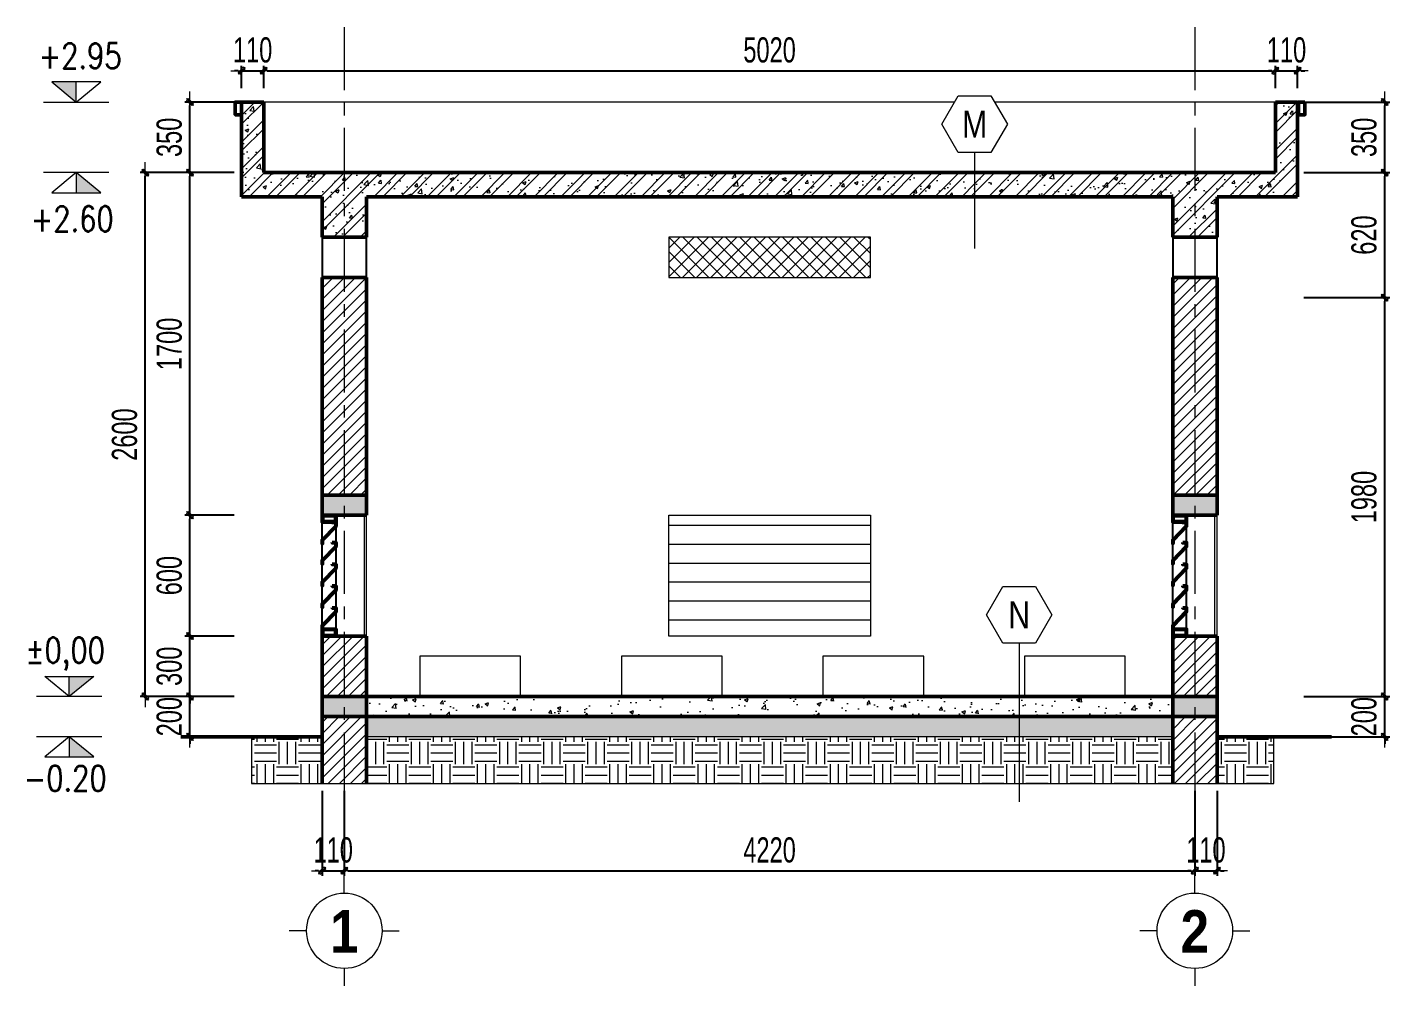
# Model space of a CAD drawing. Header units: millimetres. Extents: x 54880 to 178058, y 52937 to 130733.
# Drawn here: x 156952 to 163712, y 112197 to 116954 of the extents above; entities that cross this region are included whole.
import ezdxf
from ezdxf.enums import TextEntityAlignment as Align

# ---------------------------------------------------------------- set-up
doc = ezdxf.new("R2010")
doc.units = ezdxf.units.MM
doc.header["$LTSCALE"] = 250
doc.header["$MEASUREMENT"] = 0
doc.header["$PDMODE"] = 32
doc.linetypes.add('ACAD_ISO07W100', pattern=[3, 0, -3])
doc.linetypes.add('CENTER', pattern=[2, 1.25, -0.25, 0.25, -0.25])
doc.layers.get('Defpoints').update_dxf_attribs({"color": 1})
for name, color, linetype, lineweight in [('A-WIPEOUT', 254, 'ACAD_ISO07W100', 0), ('cat1', 30, 'Continuous', 50), ('hatch1', 136, 'Continuous', 9), ('hatch1 @ 1', 136, 'Continuous', 9), ('KICHTHUOC', 8, 'Continuous', 20), ('LC Dim', 8, 'Continuous', 18), ('LC Hatch', 252, 'Continuous', 9), ('LC ISO', 153, 'Continuous', 13), ('LC Net manh', 239, 'Continuous', 5), ('LC Net thay', 7, 'Continuous', 25), ('LC Text1', 3, 'Continuous', 20), ('LC Text2', 7, 'Continuous', 25), ('manh1', 67, 'Continuous', 13), ('manh2', 155, 'Continuous', 9), ('Text', 7, 'Continuous', 20), ('thay', 9, 'Continuous', 20), ('thay1', 63, 'Continuous', 20), ('TRUC', 251, 'CENTER', 5)]:
    doc.layers.add(name, color=color, linetype=linetype, lineweight=lineweight)
doc.styles.add('General text 2', font='arial.ttf')
doc.styles.add('HOATBIF', font='hoatbif.shx', dxfattribs={"width": 0.7})
doc.styles.add('LC 1', font='')
doc.styles.add('T1', font='Vnsimli.shx', dxfattribs={"width": 0.8})
doc.styles.get('LC 1').set_extended_font_data('.VnAvantH', bold=True)
doc.dimstyles.new('1-100(1-50)', dxfattribs={"dimscale": 50, "dimtxt": 2.5, "dimasz": 0.35, "dimexe": 0.5, "dimexo": 0, "dimgap": 0.8, "dimtad": 1, "dimdec": 0, "dimzin": 0, "dimdsep": 46, "dimtxsty": 'HOATBIF', "dimblk1": 'DOT', "dimblk2": 'DOT', "dimsah": 1, "dimcen": -1, "dimdle": 1, "dimclrd": 256, "dimclre": 256, "dimclrt": 4, "dimadec": 3, "dimazin": 2, "dimtfac": 0.333333, "dimtdec": 0, "dimtix": 1, "dimtmove": 2, "dimatfit": 3, "dimldrblk": 'DOT', "dimfxl": 1, "dimtvp": 0.833333, "dimtolj": 1, "dimtzin": 0, "dimarcsym": 0})
pattern_1 = [(0, (37001.25, 44076.91), (109.375, 109.375), [109.375, -109.375]), (0, (37001.25, 44117.93), (109.375, 109.375), [109.375, -109.375]), (0, (37001.25, 44158.94), (109.375, 109.375), [109.375, -109.375]), (90, (37014.92, 44172.62), (-109.375, 109.375), [109.375, -109.375]), (90, (37055.93, 44172.62), (-109.375, 109.375), [109.375, -109.375]), (90, (37096.95, 44172.62), (-109.375, 109.375), [109.375, -109.375])]
pattern_2 = [(50, (0, 0), (179.31505, -15.68803), [18.75, -206.25]), (355, (0, 0), (-34.68783, 188.04803), [15, -165]), (100.4514, (14.94, -1.3), (144.62735, 172.35989), [15.93505, -175.28553]), (46.1842, (0, 50), (266.81026, -41.37975), [28.125, -309.375]), (96.6356, (22.23, 46.55), (233.66568, 243.52947), [23.90257, -262.92825]), (351.1842, (0, 50), (233.6655, 243.52965), [22.5, -247.5]), (21, (25, 37.5), (149.22676, -100.65472), [18.75, -206.25]), (326, (25, 37.5), (60.82883, 181.28751), [15, -165]), (71.4514, (37.44, 29.11), (210.05566, 80.63262), [15.93505, -175.28553]), (37.5, (0, 0), (3.039964, 83.223463), [0, -163, 0, -167.5, 0, -165.625]), (7.5, (0, 0), (65.767384, 98.602928), [0, -95.5, 0, -159.25, 0, -63.125]), (327.5, (-55.75, 0), (133.45561, -5.638718), [0, -62.5, 0, -195, 0, -258.75]), (317.5, (-80.75, 0), (145.79654, 25.026246), [0, -81.25, 0, -129.5, 0, -183.75]), (45, (0, 0), (-66.29126, 66.29126), []), (45, (44.19, 0), (-66.29126, 66.29126), [])]

# ---------------------------------------------------------------- blocks, each defined once
blk = doc.blocks.new('DOT')
at = {"layer": 'LC Dim'}
blk.add_line((-3, 0), (3, 0), dxfattribs=at)
at = {"layer": 'LC Dim', "color": 4}
blk.add_line((-1, -1), (1, 1), dxfattribs=at)
blk.add_lwpolyline([(0.5, 1), (-1, -0.5), (-0.5, -1), (1, 0.5)], close=True, dxfattribs=at)
blk = doc.blocks.new('*D329')
at = {"layer": 'Defpoints', "color": 0, "transparency": 16777216}
for p in [(157759.5, 113632.7), (157979.5, 113632.7, 0), (157979.5, 113432.7, 0)]:
    blk.add_point(p, dxfattribs=at)
at = {"layer": 'LC Dim', "lineweight": -2, "transparency": 16777216}
for p, q in [((157759.5, 113650.2), (157759.5, 113667.7)), ((157979.5, 113632.7), (157734.5, 113632.7)), ((157759.5, 113432.7), (157759.5, 113632.7)), ((157979.5, 113432.7), (157734.5, 113432.7)), ((157759.5, 113415.2), (157759.5, 113397.7))]:
    blk.add_line(p, q, dxfattribs=at)
at = {"layer": 'LC Dim', "lineweight": -2, "transparency": 16777216, "xscale": 17.5, "yscale": 17.5, "zscale": 17.5}
for p, rotation in [((157759.5, 113632.7), 270), ((157759.5, 113432.7), 90)]:
    blk.add_blockref('DOT', p, dxfattribs=dict(at, rotation=rotation))
at = {"layer": 'LC Dim', "color": 4, "transparency": 16777216, "insert": (157657, 113532.7), "char_height": 125, "attachment_point": 5, "rotation": 90, "style": 'HOATBIF'}
blk.add_mtext('\\A1;200', dxfattribs=at)
blk = doc.blocks.new('_Dot')
at = {"color": 0, "linetype": 'ByBlock', "lineweight": -2}
blk.add_line((-0.5, 0), (-1, 0), dxfattribs=at)
at = {"color": 0, "linetype": 'ByBlock', "const_width": 0.5}
blk.add_lwpolyline([(-0.25, 0, 1), (0.25, 0, 1)], format="xyb", close=True, dxfattribs=at)
blk = doc.blocks.new('*D330')
at = {"layer": 'Defpoints', "color": 0, "transparency": 16777216}
for p in [(157759.5, 114532.7), (157979.5, 114532.7, 0), (157979.5, 113932.7, 0)]:
    blk.add_point(p, dxfattribs=at)
at = {"layer": 'LC Dim', "lineweight": -2, "transparency": 16777216}
for p, q in [((157979.5, 114532.7), (157734.5, 114532.7)), ((157759.5, 113950.2), (157759.5, 114515.2)), ((157979.5, 113932.7), (157734.5, 113932.7))]:
    blk.add_line(p, q, dxfattribs=at)
at = {"layer": 'LC Dim', "lineweight": -2, "transparency": 16777216, "xscale": 17.5, "yscale": 17.5, "zscale": 17.5}
for p, rotation in [((157759.5, 114532.7), 90), ((157759.5, 113932.7), 270)]:
    blk.add_blockref('DOT', p, dxfattribs=dict(at, rotation=rotation))
at = {"layer": 'LC Dim', "color": 4, "transparency": 16777216, "insert": (157657, 114232.7), "char_height": 125, "attachment_point": 5, "rotation": 90, "style": 'HOATBIF'}
blk.add_mtext('\\A1;600', dxfattribs=at)
blk = doc.blocks.new('*D331')
at = {"layer": 'Defpoints', "color": 0, "transparency": 16777216}
for p in [(157759.5, 116232.7), (157979.5, 116232.7, 0), (157979.5, 114532.7, 0)]:
    blk.add_point(p, dxfattribs=at)
at = {"layer": 'LC Dim', "lineweight": -2, "transparency": 16777216}
for p, q in [((157979.5, 116232.7), (157734.5, 116232.7)), ((157759.5, 114550.2), (157759.5, 116215.2)), ((157979.5, 114532.7), (157734.5, 114532.7))]:
    blk.add_line(p, q, dxfattribs=at)
at = {"layer": 'LC Dim', "lineweight": -2, "transparency": 16777216, "xscale": 17.5, "yscale": 17.5, "zscale": 17.5}
for p, rotation in [((157759.5, 116232.7), 90), ((157759.5, 114532.7), 270)]:
    blk.add_blockref('DOT', p, dxfattribs=dict(at, rotation=rotation))
at = {"layer": 'LC Dim', "color": 4, "transparency": 16777216, "insert": (157657, 115382.7), "char_height": 125, "attachment_point": 5, "rotation": 90, "style": 'HOATBIF'}
blk.add_mtext('\\A1;1700', dxfattribs=at)
blk = doc.blocks.new('*D332')
at = {"layer": 'Defpoints', "color": 0, "transparency": 16777216}
for p in [(157759.5, 116582.7), (157979.5, 116582.7, 0), (157979.5, 116232.7, 0)]:
    blk.add_point(p, dxfattribs=at)
at = {"layer": 'LC Dim', "lineweight": -2, "transparency": 16777216}
for p, q in [((157979.5, 116582.7), (157734.5, 116582.7)), ((157759.5, 116250.2), (157759.5, 116565.2)), ((157979.5, 116232.7), (157734.5, 116232.7))]:
    blk.add_line(p, q, dxfattribs=at)
at = {"layer": 'LC Dim', "lineweight": -2, "transparency": 16777216, "xscale": 17.5, "yscale": 17.5, "zscale": 17.5}
for p, rotation in [((157759.5, 116582.7), 90), ((157759.5, 116232.7), 270)]:
    blk.add_blockref('DOT', p, dxfattribs=dict(at, rotation=rotation))
at = {"layer": 'LC Dim', "color": 4, "transparency": 16777216, "insert": (157657, 116407.7), "char_height": 125, "attachment_point": 5, "rotation": 90, "style": 'HOATBIF'}
blk.add_mtext('\\A1;350', dxfattribs=at)
blk = doc.blocks.new('*D333')
at = {"layer": 'Defpoints', "color": 0, "transparency": 16777216}
for p in [(163285.4, 113632.7, 0), (163687.5, 113632.7), (163285.4, 113432.7, 0)]:
    blk.add_point(p, dxfattribs=at)
at = {"layer": 'LC Dim', "lineweight": -2, "transparency": 16777216}
for p, q in [((163687.5, 113650.2), (163687.5, 113667.7)), ((163285.4, 113632.7), (163712.5, 113632.7)), ((163687.5, 113432.7), (163687.5, 113632.7)), ((163285.4, 113432.7), (163712.5, 113432.7)), ((163687.5, 113415.2), (163687.5, 113397.7))]:
    blk.add_line(p, q, dxfattribs=at)
at = {"layer": 'LC Dim', "lineweight": -2, "transparency": 16777216, "xscale": 17.5, "yscale": 17.5, "zscale": 17.5}
for p, rotation in [((163687.5, 113632.7), 270), ((163687.5, 113432.7), 90)]:
    blk.add_blockref('DOT', p, dxfattribs=dict(at, rotation=rotation))
at = {"layer": 'LC Dim', "color": 4, "transparency": 16777216, "insert": (163585, 113532.7), "char_height": 125, "attachment_point": 5, "rotation": 90, "style": 'HOATBIF'}
blk.add_mtext('\\A1;200', dxfattribs=at)
blk = doc.blocks.new('*D334')
at = {"layer": 'Defpoints', "color": 0, "transparency": 16777216}
for p in [(163285.4, 115612.7, 0), (163687.5, 115612.7), (163285.4, 113632.7, 0)]:
    blk.add_point(p, dxfattribs=at)
at = {"layer": 'LC Dim', "lineweight": -2, "transparency": 16777216}
for p, q in [((163285.4, 115612.7), (163712.5, 115612.7)), ((163687.5, 113650.2), (163687.5, 115595.2)), ((163285.4, 113632.7), (163712.5, 113632.7))]:
    blk.add_line(p, q, dxfattribs=at)
at = {"layer": 'LC Dim', "lineweight": -2, "transparency": 16777216, "xscale": 17.5, "yscale": 17.5, "zscale": 17.5}
for p, rotation in [((163687.5, 115612.7), 90), ((163687.5, 113632.7), 270)]:
    blk.add_blockref('DOT', p, dxfattribs=dict(at, rotation=rotation))
at = {"layer": 'LC Dim', "color": 4, "transparency": 16777216, "insert": (163585, 114622.7), "char_height": 125, "attachment_point": 5, "rotation": 90, "style": 'HOATBIF'}
blk.add_mtext('\\A1;1980', dxfattribs=at)
blk = doc.blocks.new('*D335')
at = {"layer": 'Defpoints', "color": 0, "transparency": 16777216}
for p in [(163285.4, 116232.7, 0), (163687.5, 116232.7), (163285.4, 115612.7, 0)]:
    blk.add_point(p, dxfattribs=at)
at = {"layer": 'LC Dim', "lineweight": -2, "transparency": 16777216}
for p, q in [((163285.4, 116232.7), (163712.5, 116232.7)), ((163687.5, 115630.2), (163687.5, 116215.2)), ((163285.4, 115612.7), (163712.5, 115612.7))]:
    blk.add_line(p, q, dxfattribs=at)
at = {"layer": 'LC Dim', "lineweight": -2, "transparency": 16777216, "xscale": 17.5, "yscale": 17.5, "zscale": 17.5}
for p, rotation in [((163687.5, 116232.7), 90), ((163687.5, 115612.7), 270)]:
    blk.add_blockref('DOT', p, dxfattribs=dict(at, rotation=rotation))
at = {"layer": 'LC Dim', "color": 4, "transparency": 16777216, "insert": (163585, 115922.7), "char_height": 125, "attachment_point": 5, "rotation": 90, "style": 'HOATBIF'}
blk.add_mtext('\\A1;620', dxfattribs=at)
blk = doc.blocks.new('*D336')
at = {"layer": 'Defpoints', "color": 0, "transparency": 16777216}
for p in [(163285.4, 116582.7, 0), (163687.5, 116582.7), (163285.4, 116232.7, 0)]:
    blk.add_point(p, dxfattribs=at)
at = {"layer": 'LC Dim', "lineweight": -2, "transparency": 16777216}
for p, q in [((163285.4, 116582.7), (163712.5, 116582.7)), ((163687.5, 116250.2), (163687.5, 116565.2)), ((163285.4, 116232.7), (163712.5, 116232.7))]:
    blk.add_line(p, q, dxfattribs=at)
at = {"layer": 'LC Dim', "lineweight": -2, "transparency": 16777216, "xscale": 17.5, "yscale": 17.5, "zscale": 17.5}
for p, rotation in [((163687.5, 116582.7), 90), ((163687.5, 116232.7), 270)]:
    blk.add_blockref('DOT', p, dxfattribs=dict(at, rotation=rotation))
at = {"layer": 'LC Dim', "color": 4, "transparency": 16777216, "insert": (163585, 116407.7), "char_height": 125, "attachment_point": 5, "rotation": 90, "style": 'HOATBIF'}
blk.add_mtext('\\A1;350', dxfattribs=at)
blk = doc.blocks.new('*D337')
at = {"layer": 'Defpoints', "color": 0, "transparency": 16777216}
for p in [(158125.4, 116738.5), (158015.4, 116652.3, 0), (158125.4, 116652.3, 0)]:
    blk.add_point(p, dxfattribs=at)
at = {"layer": 'LC Dim', "lineweight": -2, "transparency": 16777216}
for p, q in [((158015.4, 116652.3), (158015.4, 116763.5)), ((158125.4, 116652.3), (158125.4, 116763.5)), ((157997.9, 116738.5), (157980.4, 116738.5)), ((158015.4, 116738.5), (158125.4, 116738.5)), ((158142.9, 116738.5), (158160.4, 116738.5))]:
    blk.add_line(p, q, dxfattribs=at)
at = {"layer": 'LC Dim', "lineweight": -2, "transparency": 16777216, "xscale": 17.5, "yscale": 17.5, "zscale": 17.5}
blk.add_blockref('DOT', (158015.4, 116738.5), dxfattribs=at)
at = {"layer": 'LC Dim', "lineweight": -2, "transparency": 16777216, "xscale": 17.5, "yscale": 17.5, "zscale": 17.5, "rotation": 180}
blk.add_blockref('DOT', (158125.4, 116738.5), dxfattribs=at)
at = {"layer": 'LC Dim', "color": 4, "transparency": 16777216, "insert": (158070.4, 116841), "char_height": 125, "attachment_point": 5, "style": 'HOATBIF'}
blk.add_mtext('\\A1;110', dxfattribs=at)
blk = doc.blocks.new('*D338')
at = {"layer": 'Defpoints', "color": 0, "transparency": 16777216}
for p in [(163145.4, 116738.5), (158125.4, 116652.3, 0), (163145.4, 116652.3, 0)]:
    blk.add_point(p, dxfattribs=at)
at = {"layer": 'LC Dim', "lineweight": -2, "transparency": 16777216}
for p, q in [((158125.4, 116652.3), (158125.4, 116763.5)), ((163145.4, 116652.3), (163145.4, 116763.5)), ((158142.9, 116738.5), (163127.9, 116738.5))]:
    blk.add_line(p, q, dxfattribs=at)
at = {"layer": 'LC Dim', "lineweight": -2, "transparency": 16777216, "xscale": 17.5, "yscale": 17.5, "zscale": 17.5, "rotation": 180}
blk.add_blockref('DOT', (158125.4, 116738.5), dxfattribs=at)
at = {"layer": 'LC Dim', "lineweight": -2, "transparency": 16777216, "xscale": 17.5, "yscale": 17.5, "zscale": 17.5}
blk.add_blockref('DOT', (163145.4, 116738.5), dxfattribs=at)
at = {"layer": 'LC Dim', "color": 4, "transparency": 16777216, "insert": (160635.4, 116841), "char_height": 125, "attachment_point": 5, "style": 'HOATBIF'}
blk.add_mtext('\\A1;5020', dxfattribs=at)
blk = doc.blocks.new('*D339')
at = {"layer": 'Defpoints', "color": 0, "transparency": 16777216}
for p in [(163255.4, 116738.5), (163145.4, 116652.3, 0), (163255.4, 116652.3, 0)]:
    blk.add_point(p, dxfattribs=at)
at = {"layer": 'LC Dim', "lineweight": -2, "transparency": 16777216}
for p, q in [((163145.4, 116652.3), (163145.4, 116763.5)), ((163255.4, 116652.3), (163255.4, 116763.5)), ((163127.9, 116738.5), (163110.4, 116738.5)), ((163145.4, 116738.5), (163255.4, 116738.5)), ((163272.9, 116738.5), (163290.4, 116738.5))]:
    blk.add_line(p, q, dxfattribs=at)
at = {"layer": 'LC Dim', "lineweight": -2, "transparency": 16777216, "xscale": 17.5, "yscale": 17.5, "zscale": 17.5}
blk.add_blockref('DOT', (163145.4, 116738.5), dxfattribs=at)
at = {"layer": 'LC Dim', "lineweight": -2, "transparency": 16777216, "xscale": 17.5, "yscale": 17.5, "zscale": 17.5, "rotation": 180}
blk.add_blockref('DOT', (163255.4, 116738.5), dxfattribs=at)
at = {"layer": 'LC Dim', "color": 4, "transparency": 16777216, "insert": (163200.4, 116841), "char_height": 125, "attachment_point": 5, "style": 'HOATBIF'}
blk.add_mtext('\\A1;110', dxfattribs=at)
blk = doc.blocks.new('*D340')
at = {"layer": 'Defpoints', "color": 0, "transparency": 16777216}
for p in [(158415.4, 113164.5), (158525.4, 113164.5), (158525.4, 112768)]:
    blk.add_point(p, dxfattribs=at)
at = {"layer": 'LC Dim', "lineweight": -2, "transparency": 16777216}
for p, q in [((158415.4, 113164.5), (158415.4, 112743)), ((158525.4, 113164.5), (158525.4, 112743)), ((158397.9, 112768), (158380.4, 112768)), ((158415.4, 112768), (158525.4, 112768)), ((158542.9, 112768), (158560.4, 112768))]:
    blk.add_line(p, q, dxfattribs=at)
at = {"layer": 'LC Dim', "lineweight": -2, "transparency": 16777216, "xscale": 17.5, "yscale": 17.5, "zscale": 17.5}
blk.add_blockref('DOT', (158415.4, 112768), dxfattribs=at)
at = {"layer": 'LC Dim', "lineweight": -2, "transparency": 16777216, "xscale": 17.5, "yscale": 17.5, "zscale": 17.5, "rotation": 180}
blk.add_blockref('DOT', (158525.4, 112768), dxfattribs=at)
at = {"layer": 'LC Dim', "color": 4, "transparency": 16777216, "insert": (158470.4, 112870.5), "char_height": 125, "attachment_point": 5, "style": 'HOATBIF'}
blk.add_mtext('\\A1;110', dxfattribs=at)
blk = doc.blocks.new('*D341')
at = {"layer": 'Defpoints', "color": 0, "transparency": 16777216}
for p in [(158525.4, 113164.5), (162745.4, 113164.5), (162745.4, 112768)]:
    blk.add_point(p, dxfattribs=at)
at = {"layer": 'LC Dim', "lineweight": -2, "transparency": 16777216}
for p, q in [((158525.4, 113164.5), (158525.4, 112743)), ((162745.4, 113164.5), (162745.4, 112743)), ((158542.9, 112768), (162727.9, 112768))]:
    blk.add_line(p, q, dxfattribs=at)
at = {"layer": 'LC Dim', "lineweight": -2, "transparency": 16777216, "xscale": 17.5, "yscale": 17.5, "zscale": 17.5, "rotation": 180}
blk.add_blockref('DOT', (158525.4, 112768), dxfattribs=at)
at = {"layer": 'LC Dim', "lineweight": -2, "transparency": 16777216, "xscale": 17.5, "yscale": 17.5, "zscale": 17.5}
blk.add_blockref('DOT', (162745.4, 112768), dxfattribs=at)
at = {"layer": 'LC Dim', "color": 4, "transparency": 16777216, "insert": (160635.4, 112870.5), "char_height": 125, "attachment_point": 5, "style": 'HOATBIF'}
blk.add_mtext('\\A1;4220', dxfattribs=at)
blk = doc.blocks.new('*D342')
at = {"layer": 'Defpoints', "color": 0, "transparency": 16777216}
for p in [(162745.4, 113164.5), (162855.4, 113164.5), (162855.4, 112768)]:
    blk.add_point(p, dxfattribs=at)
at = {"layer": 'LC Dim', "lineweight": -2, "transparency": 16777216}
for p, q in [((162745.4, 113164.5), (162745.4, 112743)), ((162855.4, 113164.5), (162855.4, 112743)), ((162727.9, 112768), (162710.4, 112768)), ((162745.4, 112768), (162855.4, 112768)), ((162872.9, 112768), (162890.4, 112768))]:
    blk.add_line(p, q, dxfattribs=at)
at = {"layer": 'LC Dim', "lineweight": -2, "transparency": 16777216, "xscale": 17.5, "yscale": 17.5, "zscale": 17.5}
blk.add_blockref('DOT', (162745.4, 112768), dxfattribs=at)
at = {"layer": 'LC Dim', "lineweight": -2, "transparency": 16777216, "xscale": 17.5, "yscale": 17.5, "zscale": 17.5, "rotation": 180}
blk.add_blockref('DOT', (162855.4, 112768), dxfattribs=at)
at = {"layer": 'LC Dim', "color": 4, "transparency": 16777216, "insert": (162800.4, 112870.5), "char_height": 125, "attachment_point": 5, "style": 'HOATBIF'}
blk.add_mtext('\\A1;110', dxfattribs=at)
blk = doc.blocks.new('*D343')
at = {"layer": 'Defpoints', "color": 0, "transparency": 16777216}
for p in [(157537.6, 116232.7), (157979.5, 116232.7, 0), (157979.5, 113632.7, 0)]:
    blk.add_point(p, dxfattribs=at)
at = {"layer": 'LC Dim', "lineweight": -2, "transparency": 16777216}
for p, q in [((157979.5, 116232.7), (157512.6, 116232.7)), ((157537.6, 113650.2), (157537.6, 116215.2)), ((157979.5, 113632.7), (157512.6, 113632.7))]:
    blk.add_line(p, q, dxfattribs=at)
at = {"layer": 'LC Dim', "lineweight": -2, "transparency": 16777216, "xscale": 17.5, "yscale": 17.5, "zscale": 17.5}
for p, rotation in [((157537.6, 116232.7), 90), ((157537.6, 113632.7), 270)]:
    blk.add_blockref('DOT', p, dxfattribs=dict(at, rotation=rotation))
at = {"layer": 'LC Dim', "color": 4, "transparency": 16777216, "insert": (157435.1, 114932.7), "char_height": 125, "attachment_point": 5, "rotation": 90, "style": 'HOATBIF'}
blk.add_mtext('\\A1;2600', dxfattribs=at)
blk = doc.blocks.new('*D328')
at = {"layer": 'Defpoints', "color": 0, "transparency": 16777216}
for p in [(157759.5, 113932.7), (157979.5, 113932.7), (157979.5, 113632.7)]:
    blk.add_point(p, dxfattribs=at)
at = {"layer": 'LC Dim', "lineweight": -2, "transparency": 16777216}
for p, q in [((157979.5, 113932.7), (157734.5, 113932.7)), ((157759.5, 113950.2), (157759.5, 113967.7)), ((157759.5, 113632.7), (157759.5, 113932.7)), ((157979.5, 113632.7), (157734.5, 113632.7)), ((157759.5, 113615.2), (157759.5, 113597.7))]:
    blk.add_line(p, q, dxfattribs=at)
at = {"layer": 'LC Dim', "lineweight": -2, "transparency": 16777216, "xscale": 17.5, "yscale": 17.5, "zscale": 17.5}
for p, rotation in [((157759.5, 113932.7), 270), ((157759.5, 113632.7), 90)]:
    blk.add_blockref('DOT', p, dxfattribs=dict(at, rotation=rotation))
at = {"layer": 'LC Dim', "color": 4, "transparency": 16777216, "insert": (157657, 113782.7), "char_height": 125, "attachment_point": 5, "rotation": 90, "style": 'HOATBIF'}
blk.add_mtext('\\A1;300', dxfattribs=at)
blk = doc.blocks.new('TTRUC')
at = {"layer": 'LC ISO'}
for p, q in [((0, 6.95), (0, 10.13)), ((-6.95, 0), (-10.13, 0)), ((6.95, 0), (10.13, 0)), ((0, -6.95), (0, -10.13))]:
    blk.add_line(p, q, dxfattribs=at)
at = {"layer": 'LC Net manh'}
blk.add_circle((0, 0), 6.95, dxfattribs=at)
blk = doc.blocks.new('Caodo1')
at = {"layer": 'LC Text1'}
blk.add_hatch(color=4, dxfattribs=at).paths.add_polyline_path([(0, 200), (0, 0), (243, 200)])
at = {"layer": 'LC Text1', "color": 4}
for p, q in [((0, 0), (0, 200)), ((324, 0), (-324, 0))]:
    blk.add_line(p, q, dxfattribs=at)
blk.add_lwpolyline([(-243, 200), (243, 200), (0, 0), (0, 0)], close=True, dxfattribs=at)
at = {"layer": 'LC Text1', "color": 4, "style": 'T1', "width": 0.8}
blk.add_attdef('%%P0,00', text='', height=250, dxfattribs=at).set_placement((-39, 460), align=Align.MIDDLE_CENTER)
blk = doc.blocks.new('*U193')
at = {"layer": 'A-WIPEOUT'}
blk.add_lwpolyline([(-2.13, -3.68), (2.12, -3.68), (4.25, 0), (2.12, 3.68), (-2.13, 3.68), (-4.25, 0)], close=True, dxfattribs=at)
at = {"layer": 'LC Text1', "style": 'General text 2', "width": 0.8, "flags": 8}
blk.add_attdef('SYMBOL', text='', height=3.5, dxfattribs=at).set_placement((0, 0), align=Align.MIDDLE_CENTER)
blk.add_wipeout([(-4.25, 0), (-2.13, 3.68), (2.12, 3.68), (4.25, 0), (2.12, -3.68), (-2.13, -3.68)]).dxf.layer = 'A-WIPEOUT'
blk.add_lwpolyline([(-4.25, 0), (-2.13, 3.68), (2.12, 3.68), (4.25, 0), (2.12, -3.68), (-2.13, -3.68)], close=True)
blk = doc.blocks.new('*U194')
at = {"layer": 'A-WIPEOUT'}
blk.add_lwpolyline([(-2.13, -3.68), (2.12, -3.68), (4.25, 0), (2.12, 3.68), (-2.13, 3.68), (-4.25, 0)], close=True, dxfattribs=at)
at = {"layer": 'LC Text1', "style": 'General text 2', "width": 0.8, "flags": 8}
blk.add_attdef('SYMBOL', text='', height=3.5, dxfattribs=at).set_placement((0, 0), align=Align.MIDDLE_CENTER)
blk.add_wipeout([(-4.25, 0), (-2.13, 3.68), (2.12, 3.68), (4.25, 0), (2.12, -3.68), (-2.13, -3.68)]).dxf.layer = 'A-WIPEOUT'
blk.add_lwpolyline([(-4.25, 0), (-2.13, 3.68), (2.12, 3.68), (4.25, 0), (2.12, -3.68), (-2.13, -3.68)], close=True)

msp = doc.modelspace()

# ---------------------------------------------------------------- hatches: boundary and pattern name
at = {"layer": 'hatch1', "ltscale": 2}
h = msp.add_hatch(dxfattribs=at)
h.set_pattern_fill('BTCT', color=256, scale=25)
h.set_pattern_definition(pattern_2)
h.paths.add_polyline_path([(161652.9, 116232.7), (158125.4, 116232.7), (158125.4, 116582.7), (158015.4, 116582.7), (158015.4, 116520.2), (158015.4, 116232.7), (158015.4, 116112.7), (158415.4, 116112.7), (158415.4, 115912.7), (158635.4, 115912.7), (158635.4, 116112.7), (161652.9, 116112.7)])
h = msp.add_hatch(dxfattribs=at)
h.set_pattern_fill('BTCT', color=256, scale=25)
h.set_pattern_definition(pattern_2)
h.paths.add_polyline_path([(163255.4, 116232.7), (163255.4, 116582.7), (163145.4, 116582.7), (163145.4, 116232.7), (161652.9, 116232.7), (161652.9, 116112.7), (162635.4, 116112.7), (162635.4, 115912.7), (162855.4, 115912.7), (162855.4, 116112.7), (163255.4, 116112.7)])
at = {"layer": 'hatch1'}
h = msp.add_hatch(dxfattribs=at)
h.set_pattern_fill('ANSI37', color=256, scale=400, style=0)
h.set_pattern_definition([(45, (-3195448.01, -17157.464), (-35.35533906, 35.35533906), []), (135, (-3195448.01, -17157.464), (-35.35533906, -35.35533906), [])])
h.paths.add_polyline_path([(161135.4, 115912.7), (160135.4, 115912.7), (160135.4, 115712.7), (161135.4, 115712.7)])
at = {"layer": 'hatch1', "ltscale": 2}
h = msp.add_hatch(dxfattribs=at)
h.set_pattern_fill('BTCT', color=256, scale=25)
h.set_pattern_definition([(50, (37001.25, 44076.91), (179.31505, -15.68803), [18.75, -206.25]), (355, (37001.25, 44076.91), (-34.68783, 188.04803), [15, -165]), (100.4514, (37016.19, 44075.6), (144.62735, 172.35989), [15.93505, -175.28553]), (46.1842, (37001.25, 44126.91), (266.81026, -41.37975), [28.125, -309.375]), (96.6356, (37023.48, 44123.46), (233.66568, 243.52947), [23.90257, -262.92825]), (351.1842, (37001.25, 44126.9), (233.6655, 243.52965), [22.5, -247.5]), (21, (37026.25, 44114.41), (149.22676, -100.65472), [18.75, -206.25]), (326, (37026.25, 44114.41), (60.82883, 181.2875), [15, -165]), (71.4514, (37038.68, 44106.02), (210.05566, 80.63262), [15.93505, -175.28553]), (37.5, (37001.25, 44076.91), (3.039964, 83.223463), [0, -163, 0, -167.5, 0, -165.625]), (7.5, (37001.25, 44076.91), (65.767384, 98.60293), [0, -95.5, 0, -159.25, 0, -63.125]), (327.5, (36945.5, 44076.91), (133.45561, -5.638718), [0, -62.5, 0, -195, 0, -258.75]), (317.5, (36920.5, 44076.91), (145.79654, 25.02625), [0, -81.25, 0, -129.5, 0, -183.75]), (45, (37001.25, 44076.91), (-66.29126, 66.29126), []), (45, (37045.44, 44076.91), (-66.29126, 66.29126), [])])
h.paths.add_polyline_path([(158635.4, 114632.7), (158415.4, 114632.7), (158415.4, 114532.7), (158484.8, 114532.7), (158635.4, 114532.7)])
h.paths.add_polyline_path([(158635.4, 113632.7), (158415.4, 113632.7), (158415.4, 113532.7), (158635.4, 113532.7)])
h.paths.add_polyline_path([(162855.4, 114632.7), (162635.4, 114632.7), (162635.4, 114532.7), (162704.8, 114532.7), (162855.4, 114532.7)])
h.paths.add_polyline_path([(162855.4, 113632.7), (162635.4, 113632.7), (162635.4, 113532.7), (162855.4, 113532.7)])
at = {"layer": 'hatch1'}
h = msp.add_hatch(dxfattribs=at)
h.set_pattern_fill('AR-CONC', color=256, scale=25)
h.set_pattern_definition([(50, (-3193190.51, -17358.46), (179.3150457, -15.688034), [18.75, -206.25]), (355, (-3193190.51, -17358.46), (-34.687833, 188.048033), [15, -165]), (100.4514, (-3193175.57, -17359.77), (144.627345, 172.3598855), [15.9350475, -175.285528]), (46.1842, (-3193190.51, -17308.46), (266.810262, -41.379754), [28.125, -309.375]), (96.6356, (-3193168.28, -17311.9), (233.665676, 243.529468), [23.902572, -262.92825]), (351.1842, (-3193190.5, -17308.46), (233.665486, 243.52965), [22.5, -247.5]), (21, (-3193165.51, -17320.96), (149.226763, -100.6547227), [18.75, -206.25]), (326, (-3193165.51, -17320.96), (60.828833, 181.287511), [15, -165]), (71.4514, (-3193153.08, -17329.35), (210.055657, 80.632624), [15.9350475, -175.285528]), (37.5, (-3193190.51, -17358.464), (3.0399638, 83.2234635), [0, -163, 0, -167.5, 0, -165.625]), (7.5, (-3193190.51, -17358.46), (65.7673844, 98.602928), [0, -95.5, 0, -159.25, 0, -63.125]), (327.5, (-3193246.26, -17358.464), (133.455609, -5.638718), [0, -62.5, 0, -195, 0, -258.75]), (317.5, (-3193271.26, -17358.46), (145.7965423, 25.0262456), [0, -81.25, 0, -129.5, 0, -183.75])])
h.paths.add_polyline_path([(162635.4, 113632.7), (158635.4, 113632.7), (158635.4, 113532.7), (162635.4, 113532.7)])
at = {"layer": 'hatch1 @ 1', "ltscale": 2}
h = msp.add_hatch(dxfattribs=at)
h.set_pattern_fill('ANSI31', color=256, scale=312.5, style=0)
h.paths.add_polyline_path([(158635.4, 115712.7), (158415.4, 115712.7), (158415.4, 114632.7), (158635.4, 114632.7)])
h.paths.add_polyline_path([(158415.4, 113632.7), (158635.4, 113632.7), (158635.4, 113932.7), (158415.4, 113932.7)])
h.paths.add_polyline_path([(158415.4, 113201.7), (158635.4, 113201.7), (158635.4, 113532.7), (158415.4, 113532.7)])
h.paths.add_polyline_path([(162635.4, 113201.7), (162855.4, 113201.7), (162855.4, 113532.7), (162635.4, 113532.7)])
h.paths.add_polyline_path([(162855.4, 113932.7), (162635.4, 113932.7), (162635.4, 113632.7), (162855.4, 113632.7)])
h.paths.add_polyline_path([(162635.4, 114632.7), (162855.4, 114632.7), (162855.4, 115712.7), (162635.4, 115712.7)])
at = {"layer": 'hatch1 @ 1'}
h = msp.add_hatch(dxfattribs=at)
h.set_pattern_fill('AR-SAND', color=256, scale=25)
h.set_pattern_definition([(37.5, (-3193190.512, -17358.464), (-1.57483395, 48.17059423), [0, -38, 0, -42.5, 0, -40.625]), (7.5, (-3193190.51, -17358.464), (44.2444176, 70.5536516), [0, -20.5, 0, -34.25, 0, -13.125]), (327.5, (-3193221.26, -17358.464), (77.85354654, 0.14147634), [0, -12.5, 0, -45, 0, -58.75]), (317.5, (-3193221.26, -17358.464), (75.1531651, 21.9418891), [0, -6.25, 0, -29.5, 0, -33.75])])
h.paths.add_polyline_path([(158635.4, 113432.7), (162635.4, 113432.7), (162635.4, 113532.7), (158635.4, 113532.7)])
at = {"layer": 'LC Hatch'}
h = msp.add_hatch(dxfattribs=at)
h.set_pattern_fill('ANSI31', color=256, scale=750, angle=135, style=0)
h.set_pattern_definition([(180, (320575.04, 82982.715), (-7e-15, -93.75), [])])
h.paths.add_polyline_path([(161135.4, 114532.7), (160135.4, 114532.7), (160135.4, 113932.7), (161135.4, 113932.7)])
at = {"layer": 'LC Hatch', "ltscale": 2}
h = msp.add_hatch(dxfattribs=at)
h.set_pattern_fill('EARTH', color=256, scale=437.5)
h.set_pattern_definition(pattern_1)
h.paths.add_polyline_path([(158415.4, 113432.7), (158064.4, 113432.7), (158064.4, 113201.7), (158415.4, 113201.7)])
h = msp.add_hatch(dxfattribs=at)
h.set_pattern_fill('EARTH', color=256, scale=437.5)
h.set_pattern_definition(pattern_1)
h.paths.add_polyline_path([(162635.4, 113201.7), (162635.4, 113432.7), (158635.4, 113432.7), (158635.4, 113201.7)])
h = msp.add_hatch(dxfattribs=at)
h.set_pattern_fill('EARTH', color=256, scale=437.5)
h.set_pattern_definition(pattern_1)
h.paths.add_polyline_path([(162855.4, 113432.7), (162855.4, 113201.7), (163137.5, 113201.7), (163137.5, 113432.7)])

# ---------------------------------------------------------------- linework, layer by layer
at = {"layer": 'cat1'}
for p, q in [((158015.4, 116582.7), (158015.4, 116232.7)), ((158125.4, 116582.7), (158015.4, 116582.7)), ((158125.4, 116582.7), (158125.4, 116232.7)), ((163145.4, 116582.7), (163145.4, 116232.7)), ((163145.4, 116582.7), (163255.4, 116582.7)), ((163255.4, 116582.7), (163255.4, 116232.7)), ((158015.4, 116112.7), (158015.4, 116232.7)), ((163145.4, 116232.7), (158125.4, 116232.7)), ((163255.4, 116112.7), (163255.4, 116232.7)), ((158415.4, 116112.7), (158015.4, 116112.7)), ((158415.4, 116112.7), (158415.4, 115912.7)), ((158635.4, 116112.7), (158635.4, 115912.7)), ((162635.4, 116112.7), (158635.4, 116112.7)), ((162635.4, 116112.7), (162635.4, 115912.7)), ((163255.4, 116112.7), (162855.4, 116112.7)), ((162855.4, 115912.7), (162855.4, 116112.7)), ((158635.4, 115912.7), (158415.4, 115912.7)), ((162855.4, 115912.7), (162635.4, 115912.7)), ((158415.4, 115712.7), (158415.4, 114532.7)), ((158635.4, 115712.7), (158415.4, 115712.7)), ((158635.4, 115712.7), (158635.4, 114532.7)), ((162635.4, 115712.7), (162635.4, 114532.7)), ((162855.4, 115712.7), (162635.4, 115712.7)), ((162855.4, 115712.7), (162855.4, 114532.7)), ((158635.4, 114632.7), (158415.4, 114632.7)), ((162855.4, 114632.7), (162635.4, 114632.7)), ((158635.4, 114532.7), (158415.4, 114532.7)), ((162855.4, 114532.7), (162635.4, 114532.7)), ((158635.4, 113932.7), (158415.4, 113932.7)), ((158415.4, 113932.7), (158415.4, 113201.7)), ((158635.4, 113932.7), (158635.4, 113201.7)), ((162635.4, 113967.4), (162635.4, 113201.7)), ((162855.4, 113932.7), (162635.4, 113932.7)), ((162855.4, 113932.7), (162855.4, 113201.7)), ((162855.4, 113632.7), (158415.4, 113632.7)), ((162855.4, 113532.7), (158415.4, 113532.7)), ((158415.4, 113432.7), (157713.4, 113432.7)), ((163423.5, 113432.7), (162855.4, 113432.7))]:
    msp.add_line(p, q, dxfattribs=at)
at = {"layer": 'cat1', "ltscale": 2, "elevation": 0}
for points in [[(158015.4, 116582.7), (157984.2, 116582.7), (157984.2, 116520.2), (158015.4, 116520.2), (158015.4, 116582.7)], [(163291.4, 116582.7), (163260.1, 116582.7), (163260.1, 116520.2), (163291.4, 116520.2), (163291.4, 116582.7)]]:
    msp.add_lwpolyline(points, dxfattribs=at)
at = {"layer": 'cat1', "elevation": 0}
for points in [[(158415.4, 114532.7), (158415.4, 114498.1), (158484.8, 114498.1), (158484.8, 114532.7)], [(158418, 114530.1), (158418, 114500.7), (158482.2, 114500.7), (158482.2, 114530.1)], [(162635.4, 114532.7), (162635.4, 114498.1), (162704.8, 114498.1), (162704.8, 114532.7)], [(162638, 114530.1), (162638, 114500.7), (162702.2, 114500.7), (162702.2, 114530.1)], [(158465.4, 114498.1), (158484.8, 114498.1), (158484.8, 114477.8), (158417.5, 114408.5), (158417.5, 114392), (158415.4, 114392), (158415.4, 114409.3), (158482.7, 114478.7), (158482.7, 114496), (158465.4, 114496)], [(162685.4, 114498.1), (162704.8, 114498.1), (162704.8, 114477.8), (162637.5, 114408.5), (162637.5, 114392), (162635.4, 114392), (162635.4, 114409.3), (162702.7, 114478.7), (162702.7, 114496), (162685.4, 114496)], [(158465.4, 114397.2), (158484.8, 114397.2), (158484.8, 114376.9), (158417.5, 114307.6), (158417.5, 114291.1), (158415.4, 114291.1), (158415.4, 114308.5), (158482.7, 114377.8), (158482.7, 114395.1), (158465.4, 114395.1)], [(162685.4, 114397.2), (162704.8, 114397.2), (162704.8, 114376.9), (162637.5, 114307.6), (162637.5, 114291.1), (162635.4, 114291.1), (162635.4, 114308.5), (162702.7, 114377.8), (162702.7, 114395.1), (162685.4, 114395.1)], [(158465.4, 114289.3), (158484.8, 114289.3), (158484.8, 114269), (158417.5, 114199.7), (158417.5, 114183.2), (158415.4, 114183.2), (158415.4, 114200.6), (158482.7, 114269.9), (158482.7, 114287.2), (158465.4, 114287.2)], [(162685.4, 114289.3), (162704.8, 114289.3), (162704.8, 114269), (162637.5, 114199.7), (162637.5, 114183.2), (162635.4, 114183.2), (162635.4, 114200.6), (162702.7, 114269.9), (162702.7, 114287.2), (162685.4, 114287.2)], [(158465.4, 114181.4), (158484.8, 114181.4), (158484.8, 114161.1), (158417.5, 114091.8), (158417.5, 114075.3), (158415.4, 114075.3), (158415.4, 114092.6), (158482.7, 114162), (158482.7, 114179.3), (158465.4, 114179.3)], [(162685.4, 114181.4), (162704.8, 114181.4), (162704.8, 114161.1), (162637.5, 114091.8), (162637.5, 114075.3), (162635.4, 114075.3), (162635.4, 114092.6), (162702.7, 114162), (162702.7, 114179.3), (162685.4, 114179.3)], [(158465.4, 114073.5), (158484.8, 114073.5), (158484.8, 114053.2), (158417.5, 113983.9), (158417.5, 113967.4), (158415.4, 113967.4), (158415.4, 113984.7), (158482.7, 114054.1), (158482.7, 114071.4), (158465.4, 114071.4)], [(162685.4, 114073.5), (162704.8, 114073.5), (162704.8, 114053.2), (162637.5, 113983.9), (162637.5, 113967.4), (162635.4, 113967.4), (162635.4, 113984.7), (162702.7, 114054.1), (162702.7, 114071.4), (162685.4, 114071.4)], [(158415.4, 113967.4), (158415.4, 113932.7), (158484.8, 113932.7), (158484.8, 113967.4)], [(158418, 113964.8), (158418, 113935.3), (158482.2, 113935.3), (158482.2, 113964.8)], [(162635.4, 113967.4), (162635.4, 113932.7), (162704.8, 113932.7), (162704.8, 113967.4)], [(162638, 113964.8), (162638, 113935.3), (162702.2, 113935.3), (162702.2, 113964.8)]]:
    msp.add_lwpolyline(points, close=True, dxfattribs=at)
at = {"layer": 'LC Net thay'}
for p, q in [((158415.4, 115912.7), (158415.4, 115712.7)), ((158635.4, 115712.7), (158635.4, 115912.7)), ((162635.4, 115912.7), (162635.4, 115712.7)), ((162855.4, 115712.7), (162855.4, 115912.7)), ((158415.4, 113967.4), (158415.4, 114498.1)), ((158484.8, 113967.4), (158484.8, 114498.1)), ((162635.4, 113967.4), (162635.4, 114498.1)), ((162704.8, 113967.4), (162704.8, 114498.1))]:
    msp.add_line(p, q, dxfattribs=at)
at = {"layer": 'manh1'}
for p, q in [((158625.4, 113932.7), (158625.4, 114532.7)), ((158635.4, 113932.7), (158635.4, 114532.7)), ((162845.4, 113932.7), (162845.4, 114532.7)), ((162855.4, 113932.7), (162855.4, 114532.7)), ((158415.4, 114352.7), (158415.4, 113932.7)), ((162635.4, 114352.7), (162635.4, 113932.7))]:
    msp.add_line(p, q, dxfattribs=at)
at = {"layer": 'manh2', "ltscale": 2}
msp.add_line((163145.4, 116582.7), (158125.4, 116582.7), dxfattribs=at)
at = {"layer": 'thay', "elevation": 0}
for points in [[(159400, 113632.7), (159400, 113832.7), (158900, 113832.7), (158900, 113632.7)], [(160400, 113632.7), (160400, 113832.7), (159900, 113832.7), (159900, 113632.7)], [(161400, 113632.7), (161400, 113832.7), (160900, 113832.7), (160900, 113632.7)], [(162400, 113632.7), (162400, 113832.7), (161900, 113832.7), (161900, 113632.7)]]:
    msp.add_lwpolyline(points, close=True, dxfattribs=at)
at = {"layer": 'thay1', "ltscale": 2}
msp.add_line((162635.4, 113432.7), (158635.4, 113432.7), dxfattribs=at)
at = {"layer": 'thay1', "elevation": 0}
for points in [[(160135.4, 115712.7), (161135.4, 115712.7), (161135.4, 115912.7), (160135.4, 115912.7)], [(160135.4, 113932.7), (160135.4, 114532.7), (161135.4, 114532.7), (161135.4, 113932.7)]]:
    msp.add_lwpolyline(points, close=True, dxfattribs=at)
at = {"layer": 'thay1', "ltscale": 2, "elevation": 0}
msp.add_lwpolyline([(158064.4, 113432.7), (158064.4, 113201.7), (163137.5, 113201.7), (163137.5, 113432.7)], dxfattribs=at)
at = {"layer": 'TRUC'}
for p, q in [((158525.4, 116954.3), (158525.4, 112966.7)), ((162745.4, 116954.3), (162745.4, 112966.7))]:
    msp.add_line(p, q, dxfattribs=at)

# ---------------------------------------------------------------- block references
at = {"layer": 'KICHTHUOC'}
ref = msp.add_blockref('Caodo1', (157195.3, 116582.7), dxfattribs=dict(at, xscale=-0.5, yscale=0.5, zscale=0.5))
ref.add_attrib('%%P0,00', '+2.95', dxfattribs={"layer": 'Text', "height": 125, "style": 'T1', "width": 0.8}).set_placement((157214.8, 116812.5), align=Align.MIDDLE_CENTER)
ref = msp.add_blockref('Caodo1', (157195.3, 116232.7, 0), dxfattribs=dict(at, xscale=-0.5, yscale=0.5, zscale=0.5, rotation=180))
ref.add_attrib('%%P0,00', '+2.60', dxfattribs={"layer": 'Text', "height": 125, "style": 'T1', "width": 0.8}).set_placement((157175.7, 116003, 0), align=Align.MIDDLE_CENTER)
at = {"layer": 'LC ISO', "xscale": 26.93692599504913, "yscale": 26.93692599504913, "zscale": 26.93692599504913}
for p in [(158525.4, 112470.1, 0), (162745.4, 112470.1, 0)]:
    msp.add_blockref('TTRUC', p, dxfattribs=at)
at = {"layer": 'LC Text1'}
ref = msp.add_blockref('Caodo1', (157160.3, 113632.7, 0), dxfattribs=dict(at, xscale=0.5, yscale=0.5, zscale=0.5))
ref.add_attrib('%%P0,00', '%%p0,00', dxfattribs={"layer": 'LC Text2', "height": 125, "style": 'T1', "width": 0.8}).set_placement((157140.7, 113862.5, 0), align=Align.MIDDLE_CENTER)
ref = msp.add_blockref('Caodo1', (157160.3, 113432.7, 0), dxfattribs=dict(at, xscale=-0.5, yscale=0.5, zscale=0.5, rotation=180))
ref.add_attrib('%%P0,00', '-0.20', dxfattribs={"layer": 'LC Text2', "height": 125, "style": 'T1', "width": 0.8}).set_placement((157140.7, 113226.8, 0), align=Align.MIDDLE_CENTER)

# ---------------------------------------------------------------- texts
at = {"layer": 'LC Text1', "ltscale": 0.2, "style": 'LC 1', "width": 0.9}
for s, p in [('1', (158525.4, 112298.5, 0)), ('2', (162745.4, 112298.5, 0))]:
    msp.add_text(s, height=210.9, dxfattribs=at).set_placement(p, align=Align.BOTTOM_CENTER)

# ---------------------------------------------------------------- dimensions: what is measured, and where the dimension line sits
at = {"layer": 'LC Dim'}
for base, p1, p2, picture, middle in [((158125.4, 116738.5, 0), (158015.4, 116652.3, 0), (158125.4, 116652.3, 0), '*D337', (158070.4, 116841, 0)), ((163145.4, 116738.5, 0), (158125.4, 116652.3, 0), (163145.4, 116652.3, 0), '*D338', (160635.4, 116841, 0)), ((163255.4, 116738.5, 0), (163145.4, 116652.3, 0), (163255.4, 116652.3, 0), '*D339', (163200.4, 116841, 0)), ((158525.4, 112768, 0), (158415.4, 113164.5, 0), (158525.4, 113164.5, 0), '*D340', (158470.4, 112870.5, 0)), ((162745.4, 112768, 0), (158525.4, 113164.5, 0), (162745.4, 113164.5, 0), '*D341', (160635.4, 112870.5, 0)), ((162855.4, 112768, 0), (162745.4, 113164.5, 0), (162855.4, 113164.5, 0), '*D342', (162800.4, 112870.5, 0))]:
    dim = msp.add_linear_dim(base=base, p1=p1, p2=p2, dimstyle='1-100(1-50)', dxfattribs=at)
    dim.commit()
    dim.dimension.update_dxf_attribs({"geometry": picture, "text_midpoint": middle})
for base, p1, p2, picture, middle in [((157759.5, 116582.7, 0), (157979.5, 116232.7, 0), (157979.5, 116582.7, 0), '*D332', (157657, 116407.7, 0)), ((163687.5, 116582.7, 0), (163285.4, 116232.7, 0), (163285.4, 116582.7, 0), '*D336', (163585, 116407.7, 0)), ((157537.6, 116232.7, 0), (157979.5, 113632.7, 0), (157979.5, 116232.7, 0), '*D343', (157435.1, 114932.7, 0)), ((157759.5, 116232.7, 0), (157979.5, 114532.7, 0), (157979.5, 116232.7, 0), '*D331', (157657, 115382.7, 0)), ((163687.5, 116232.7, 0), (163285.4, 115612.7, 0), (163285.4, 116232.7, 0), '*D335', (163585, 115922.7, 0)), ((163687.5, 115612.7, 0), (163285.4, 113632.7, 0), (163285.4, 115612.7, 0), '*D334', (163585, 114622.7, 0)), ((157759.5, 114532.7, 0), (157979.5, 113932.7, 0), (157979.5, 114532.7, 0), '*D330', (157657, 114232.7, 0)), ((157759.5, 113932.7, 0), (157979.5, 113632.7, 0), (157979.5, 113932.7, 0), '*D328', (157657, 113782.7, 0)), ((157759.5, 113632.7, 0), (157979.5, 113432.7, 0), (157979.5, 113632.7, 0), '*D329', (157657, 113532.7, 0)), ((163687.5, 113632.7, 0), (163285.4, 113432.7, 0), (163285.4, 113632.7, 0), '*D333', (163585, 113532.7, 0))]:
    dim = msp.add_linear_dim(base=base, p1=p1, p2=p2, angle=90, dimstyle='1-100(1-50)', dxfattribs=at)
    dim.commit()
    dim.dimension.update_dxf_attribs({"geometry": picture, "text_midpoint": middle})

# ---------------------------------------------------------------- next in the draw order: block references
at = {"layer": 'LC Net manh'}
ref = msp.add_blockref('*U194', (161652.9, 116473.4, 0), dxfattribs=dict(at, xscale=38.2042770840854, yscale=38.2042770840854, zscale=38.2042770840854))
ref.add_attrib('SYMBOL', 'M', dxfattribs={"layer": 'LC Text1', "height": 133.7, "style": 'General text 2', "width": 0.8}).set_placement((161652.9, 116473.4, 0), align=Align.MIDDLE_CENTER)
ref = msp.add_blockref('*U193', (161873.8, 114038.3, 0), dxfattribs=dict(at, xscale=38.2042770840854, yscale=38.2042770840854, zscale=38.2042770840854))
ref.add_attrib('SYMBOL', 'N', dxfattribs={"layer": 'LC Text1', "height": 133.7, "style": 'General text 2', "width": 0.8}).set_placement((161873.8, 114038.3, 0), align=Align.MIDDLE_CENTER)

# ---------------------------------------------------------------- next in the draw order: linework, layer by layer
at = {"layer": 'thay1', "ltscale": 2}
for p, q in [((161652.9, 116332.8, 0), (161652.9, 115855.7, 0)), ((161873.8, 113897.7, 0), (161873.8, 113109.2, 0))]:
    msp.add_line(p, q, dxfattribs=at)

doc.saveas('drawing.dxf')
